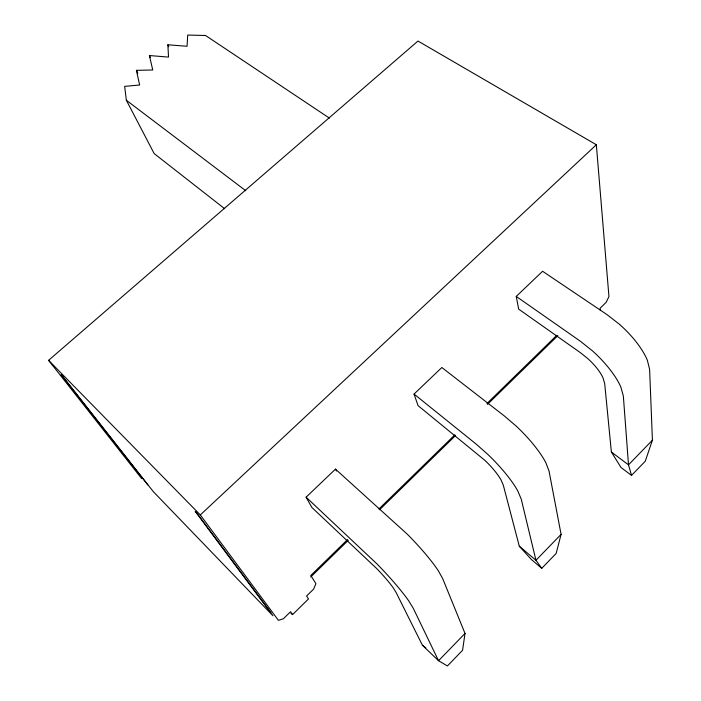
<?xml version="1.0" encoding="UTF-8"?>
<svg xmlns="http://www.w3.org/2000/svg" width="701" height="701" viewBox="0 0 701 701"><rect width="100%" height="100%" fill="white"/><g stroke="black" fill="none" stroke-linecap="round" stroke-linejoin="round"><path stroke-width="1.05" d="M465.017 633.432L462.581 650.265L447.431 665.95L438.546 660.728L422.431 645.279L396.135 592.547L393.165 587.78A29.863 3.785 46.4 0 0 376.393 568.266L311.884 507.48L306.092 497.184L335.472 469.118L407.237 534.144A54.993 8.657 46.1 0 1 438.379 570.868L442.673 578.57L465.017 633.432L438.546 660.728L413.275 608.293L408.674 600.792A55.414 7.036 46.4 0 0 377.068 564.007L306.092 497.184M561.089 534.364L556.173 553.404L541.759 568.327L531.498 559.635L519.292 546.21L503.3 485.145L501.022 479.905A29.039 6.931 45.1 0 0 485.11 460.539L418.059 405.634L414.046 394.058L441.84 367.508L504.273 415.903L516.287 426.19A53.495 14.318 44.8 0 1 545.807 462.616L549.032 471.072L561.089 534.364L535.95 560.292L541.759 568.327M652.412 440.193L645.262 461.205L631.531 475.409L620.99 467.471L611.377 452.022L604.683 383.535L603.018 377.883A28.277 9.735 43.7 0 0 587.902 358.684L580.323 352.612L518.67 309.123L516.251 296.427L542.6 271.261L607.11 314.705L619.333 324.177A52.093 19.356 43.3 0 1 647.365 360.288L649.617 369.401L652.412 440.193L628.508 464.851L631.531 475.409M290.924 613.401L292.589 614.575L308.501 598.952L306.574 596.025L313.645 589.094L315.914 583.635L310.788 575.486L347.591 539.551M378.917 508.979L454.879 434.822M486.985 403.469L556.69 335.428M310.736 576.976L348.266 540.322M379.539 509.776L455.387 435.707M487.44 404.398L557.812 335.674M292.589 614.575L290.565 611.719L283.406 618.729L278.42 620.359L200.311 514.937L596.341 144.756L417.98 41.044L48.588 360.323L141.655 478.564M224.635 208.688L154.167 153.58L126.355 100.261L124.647 86.363L139.63 85.023L136.415 70.345L152.739 69.977L149.409 55.537L168.529 57.096L167.872 44.794L187.079 46.275L187.693 35.05L205.559 35.497L329.347 118.075M516.251 296.427L580.244 341.142L592.415 350.833A52.461 18.068 43.7 0 1 620.832 387.022L623.338 395.969L628.508 464.851L611.377 452.022M422.431 645.279L425.779 647.759M126.355 100.261L245.788 190.751M414.046 394.058L475.865 443.856L487.817 454.379A53.881 12.863 45.1 0 1 517.759 490.884L521.255 499.147L535.95 560.292L519.292 546.21M48.588 360.323L200.311 514.937M147.876 485.013L61.153 374.597L153.326 491.655L272.961 615.776L195.185 511.336L196.858 513.044L270.91 612.569M136.415 70.345L137.852 73.237M335.472 469.118L336.436 471.054M149.409 55.537L150.338 57.473M167.872 44.794L168.766 46.748M600.284 310.306L600.091 308.256L606.155 302.315L608.95 296.584L596.341 144.756"/></g></svg>
